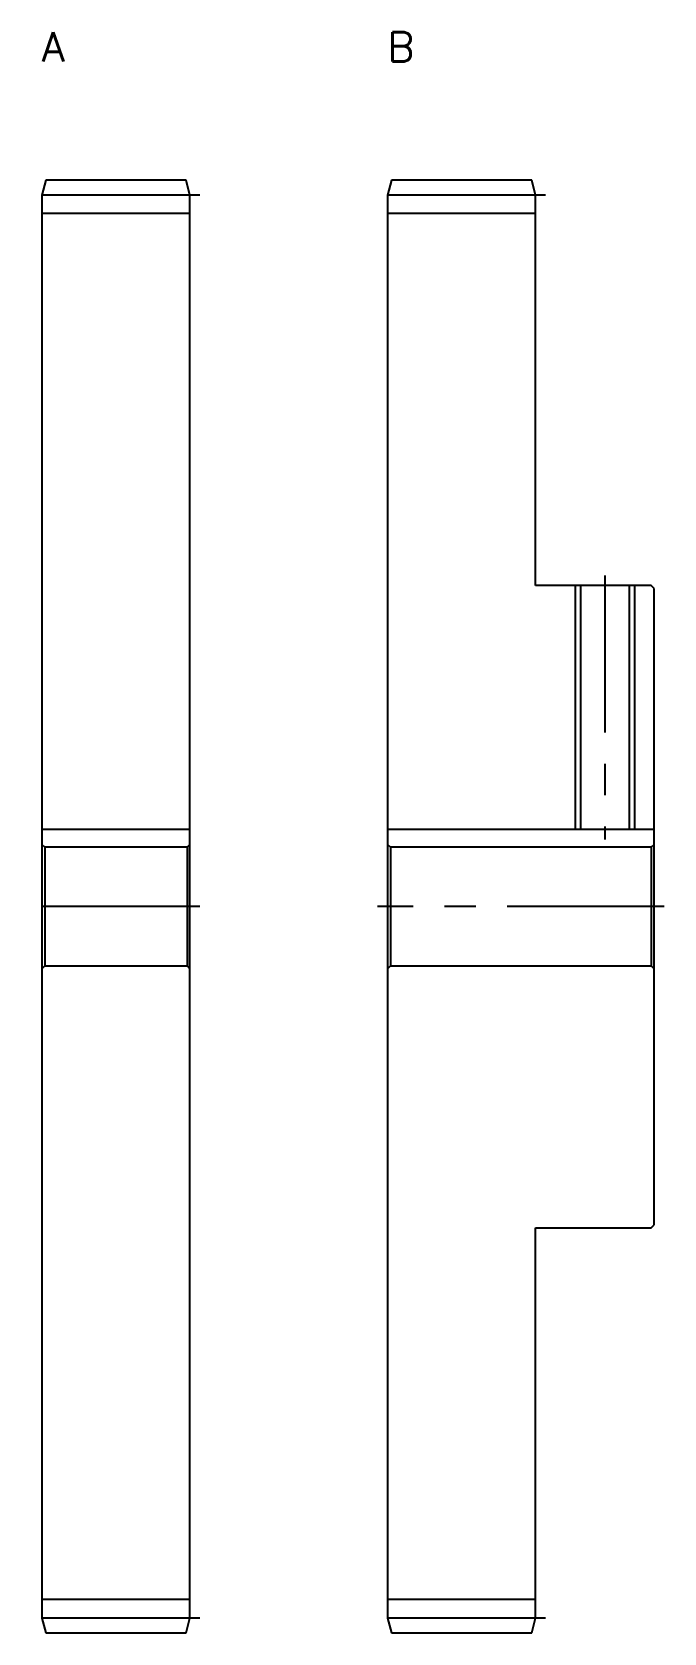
# Model space of a CAD drawing. Extents: x -1 to 230, y -13 to 172.
# Drawn here: x 166 to 230, y 10 to 172 of the extents above; entities that cross this region are included whole.
import ezdxf

# ---------------------------------------------------------------- set-up
doc = ezdxf.new("R2010")
doc.units = 0
doc.header["$LTSCALE"] = 0.5
doc.linetypes.add('CENTER', pattern=[50.8, 31.75, -6.35, 6.35, -6.35])
for name, color, linetype in [('MSM_CENTER', 1, 'CENTER'), ('MSM_CONTINUOUS', 7, 'CONTINUOUS'), ('MSM_NARROW', 5, 'CONTINUOUS'), ('MSM_PART_NUMBER', 7, 'CONTINUOUS')]:
    doc.layers.add(name, color=color, linetype=linetype)
doc.styles.get("Standard").update_dxf_attribs({"font": 'txt.shx', "height": 1, "bigfont": 'bigfont.shx'})

# ---------------------------------------------------------------- blocks, each defined once
blk = doc.blocks.new('*U5')
at = {"layer": 'MSM_PART_NUMBER'}
blk.add_text('B', height=3, dxfattribs=at).set_placement((202, 169))
blk = doc.blocks.new('*U6')
at = {"layer": 'MSM_PART_NUMBER'}
blk.add_text('A', height=3, dxfattribs=at).set_placement((167, 169))

msp = doc.modelspace()

# ---------------------------------------------------------------- linework, layer by layer
at = {"layer": 'MSM_CENTER'}
for p, q in [((183, 155.5), (166, 155.5)), ((218, 155.5), (201, 155.5)), ((224, 117), (224, 90.3)), ((183, 83.5), (166, 83.5)), ((230, 83.5), (201, 83.5)), ((183, 11.5), (166, 11.5)), ((218, 11.5), (201, 11.5))]:
    msp.add_line(p, q, dxfattribs=at)
at = {"layer": 'MSM_CONTINUOUS'}
for p, q in [((167.4, 157), (167, 155.5)), ((181.6, 157), (167.4, 157)), ((182, 155.5), (181.6, 157)), ((202.4, 157), (202, 155.5)), ((216.6, 157), (202.4, 157)), ((217, 155.5), (216.6, 157)), ((167, 155.5), (167, 11.5)), ((182, 11.5), (182, 155.5)), ((202, 155.5), (202, 11.5)), ((217, 116), (217, 155.5)), ((182, 153.63), (167, 153.63)), ((217, 153.63), (202, 153.63)), ((228.7, 116), (217, 116)), ((221.54, 116), (221.54, 91.3)), ((226.46, 116), (226.46, 91.3)), ((229, 115.7), (228.7, 116)), ((229, 51.3), (229, 115.7)), ((182, 91.3), (167, 91.3)), ((229, 91.3), (202, 91.3)), ((167.3, 89.5), (167, 89.8)), ((167.3, 89.5), (167.3, 77.5)), ((181.7, 89.5), (167.3, 89.5)), ((182, 89.8), (181.7, 89.5)), ((181.7, 89.5), (181.7, 77.5)), ((202.3, 89.5), (202, 89.8)), ((202.3, 89.5), (202.3, 77.5)), ((228.7, 89.5), (202.3, 89.5)), ((229, 89.8), (228.7, 89.5)), ((228.7, 89.5), (228.7, 77.5)), ((167.3, 77.5), (167, 77.2)), ((167.3, 77.5), (181.7, 77.5)), ((182, 77.2), (181.7, 77.5)), ((202.3, 77.5), (202, 77.2)), ((202.3, 77.5), (228.7, 77.5)), ((229, 77.2), (228.7, 77.5)), ((217, 11.5), (217, 51)), ((217, 51), (228.7, 51)), ((228.7, 51), (229, 51.3)), ((182, 13.38), (167, 13.38)), ((217, 13.38), (202, 13.38)), ((167, 11.5), (167.4, 10)), ((181.6, 10), (182, 11.5)), ((202, 11.5), (202.4, 10)), ((216.6, 10), (217, 11.5)), ((167.4, 10), (181.6, 10)), ((202.4, 10), (216.6, 10))]:
    msp.add_line(p, q, dxfattribs=at)
at = {"layer": 'MSM_NARROW'}
for p, q in [((221, 116), (221, 91.3)), ((227, 116), (227, 91.3))]:
    msp.add_line(p, q, dxfattribs=at)

# ---------------------------------------------------------------- block references
at = {"layer": 'MSM_CONTINUOUS'}
for name in ['*U6', '*U5']:
    msp.add_blockref(name, (0, 0), dxfattribs=at)

doc.saveas('drawing.dxf')
